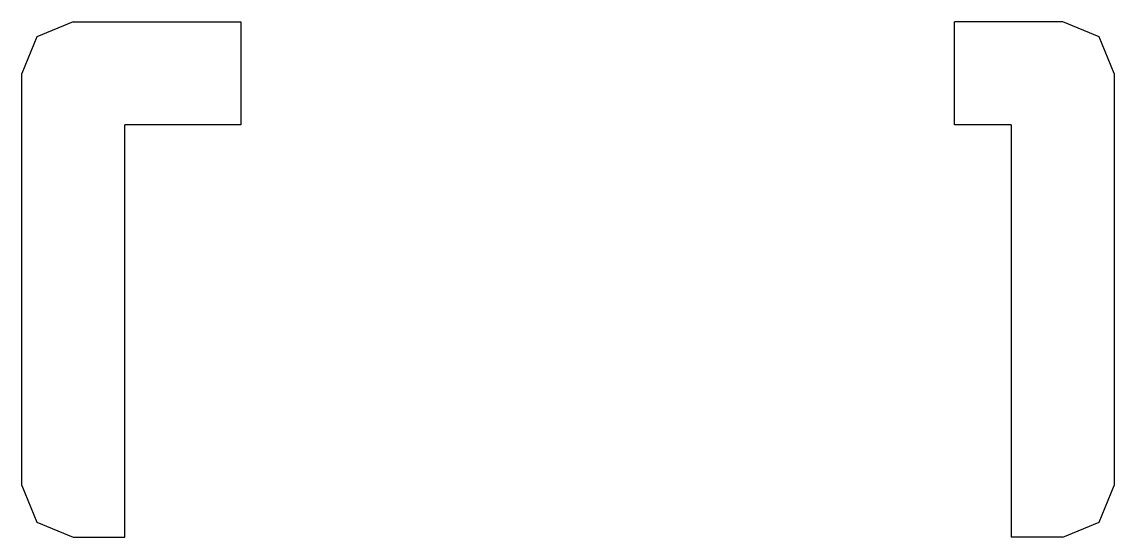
# Model space of a CAD drawing. Extents: x 0 to 106, y -53 to -3.
import ezdxf

# ---------------------------------------------------------------- set-up
doc = ezdxf.new("R2010")
doc.units = 0
doc.layers.get('0').update_dxf_attribs({"linetype": 'continuous'})

# ---------------------------------------------------------------- blocks, each defined once
blk = doc.blocks.new('FUSION001')
at = {"color": 0}
for points in [[(101.07, -2.51), (97.57, -2.51), (94.07, -2.51), (90.57, -2.51)], [(90.57, -12.51), (90.57, -7.51), (90.57, -2.51)], [(106.08, -7.51), (104.61, -3.97), (101.08, -2.51)], [(106.07, -7.51), (106.07, -12.51), (106.07, -17.51), (106.07, -22.51), (106.07, -27.51), (106.07, -32.51), (106.07, -37.51), (106.07, -42.51), (106.07, -47.51)], [(96.07, -12.51), (93.32, -12.51), (90.57, -12.51)], [(96.07, -12.51), (96.07, -17.51), (96.07, -22.51), (96.07, -27.51), (96.07, -32.51), (96.07, -37.51), (96.07, -42.51), (96.07, -47.51), (96.07, -52.51)], [(101.08, -52.51), (104.61, -51.04), (106.08, -47.51)], [(101.07, -52.51), (98.57, -52.51), (96.07, -52.51)]]:
    blk.add_lwpolyline(points, dxfattribs=at)
blk = doc.blocks.new('FUSION')
at = {"color": 0}
for points in [[(5.07, -2.51), (1.54, -3.97), (0.08, -7.51)], [(5.07, -2.51), (9.14, -2.51), (13.2, -2.51), (17.26, -2.51), (21.32, -2.51)], [(21.32, -2.51), (21.32, -7.51), (21.32, -12.51)], [(0.07, -47.51), (0.07, -42.51), (0.07, -37.51), (0.07, -32.51), (0.07, -27.51), (0.07, -22.51), (0.07, -17.51), (0.07, -12.51), (0.07, -7.51)], [(21.32, -12.51), (17.57, -12.51), (13.82, -12.51), (10.07, -12.51)], [(10.07, -52.51), (10.07, -47.51), (10.07, -42.51), (10.07, -37.51), (10.07, -32.51), (10.07, -27.51), (10.07, -22.51), (10.07, -17.51), (10.07, -12.51)], [(0.08, -47.51), (1.54, -51.04), (5.07, -52.51)], [(5.07, -52.51), (10.07, -52.51)]]:
    blk.add_lwpolyline(points, dxfattribs=at)

msp = doc.modelspace()

# ---------------------------------------------------------------- block references
at = {"color": 0}
for name in ['FUSION', 'FUSION001']:
    msp.add_blockref(name, (0, 0), dxfattribs=at)

doc.saveas('drawing.dxf')
